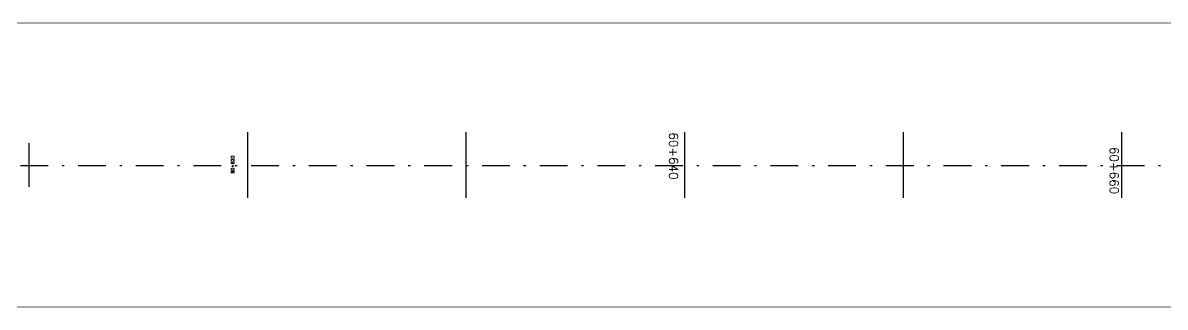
# Model space of a CAD drawing. Header units: metres. Extents: x 1080427 to 1081241, y 976768 to 977288.
# Drawn here: x 1080683.5 to 1080735.8, y 976941.7 to 976954.7 of the extents above; entities that cross this region are included whole.
import ezdxf
from ezdxf.enums import TextEntityAlignment as Align

# ---------------------------------------------------------------- set-up
doc = ezdxf.new("R2010")
doc.units = ezdxf.units.M
doc.header["$LTSCALE"] = 25.4
doc.linetypes.add('DASHDOT', pattern=[1, 0.5, -0.25, 0, -0.25])
doc.layers.add('BORDEPUENTE', color=4, linetype='Continuous', lineweight=15)
doc.layers.add('R80', color=3, linetype='Continuous', lineweight=30)
for name, color, linetype in [('DGEO_S3E1_NUEV_STALBL', 7, 'Continuous'), ('dgeo_s3e1_nuevSTALBL', 7, 'Continuous'), ('EJE PUENTE', 41, 'DASHDOT')]:
    doc.layers.add(name, color=color, linetype=linetype)
doc.styles.add('romans', font='romans.shx')

# ---------------------------------------------------------------- blocks, each defined once
blk = doc.blocks.new('sta_tic')
blk.add_line((0, -0.04165), (0, 0.04165))
blk = doc.blocks.new('lbl_tic')
blk.add_line((0, -0.04165), (0, 0.04165))

msp = doc.modelspace()

# ---------------------------------------------------------------- linework, layer by layer
at = {"layer": 'BORDEPUENTE'}
for points in [[(1081102.2976, 976954.698372, -0.000046851), (1081098.782513, 976954.698042), (1080677.573263, 976954.705628)], [(1080677.573263, 976941.705628), (1081098.782513, 976941.698042, 0.000038896), (1081101.703317, 976941.69827)]]:
    msp.add_lwpolyline(points, format="xyb", dxfattribs=at)
at = {"layer": 'EJE PUENTE', "ltscale": 0.1}
msp.add_lwpolyline([(1080643.813269, 976948.179964), (1081123.813502, 976948.179964)], dxfattribs=at)

# ---------------------------------------------------------------- block references
at = {"layer": 'DGEO_S3E1_NUEV_STALBL', "xscale": 36.01440576230492, "yscale": 36.01440576230492, "zscale": 36.01440576230492}
for name, p in [('sta_tic', (1080693.813263, 976948.198042)), ('sta_tic', (1080703.813263, 976948.198042)), ('sta_tic', (1080713.813263, 976948.198042)), ('lbl_tic', (1080723.813263, 976948.198042)), ('sta_tic', (1080733.813263, 976948.198042))]:
    msp.add_blockref(name, p, dxfattribs=at)
at = {"layer": 'dgeo_s3e1_nuevSTALBL', "xscale": 24.00960384153662, "yscale": 24.00960384153662, "zscale": 24.00960384153662}
for name, p in [('sta_tic', (1080683.813263, 976948.198042)), ('lbl_tic', (1080693.813263, 976948.198042)), ('sta_tic', (1080703.813263, 976948.198042)), ('lbl_tic', (1080713.813263, 976948.198042)), ('sta_tic', (1080723.813263, 976948.198042)), ('lbl_tic', (1080733.813263, 976948.198042))]:
    msp.add_blockref(name, p, dxfattribs=at)

# ---------------------------------------------------------------- texts
at = {"layer": 'R80', "style": 'romans'}
for s, height, rotation, p in [('60+640', 0.4, 270, (1080712.976712, 976948.614132)), ('60+660', 0.4, 270, (1080733.13632, 976947.949212, -1014)), ('60+620', 0.15, 90, (1080693.246139, 976948.219985, -1033))]:
    msp.add_text(s, height=height, rotation=rotation, dxfattribs=at).set_placement(p, align=Align.BOTTOM_CENTER)

doc.saveas('drawing.dxf')
